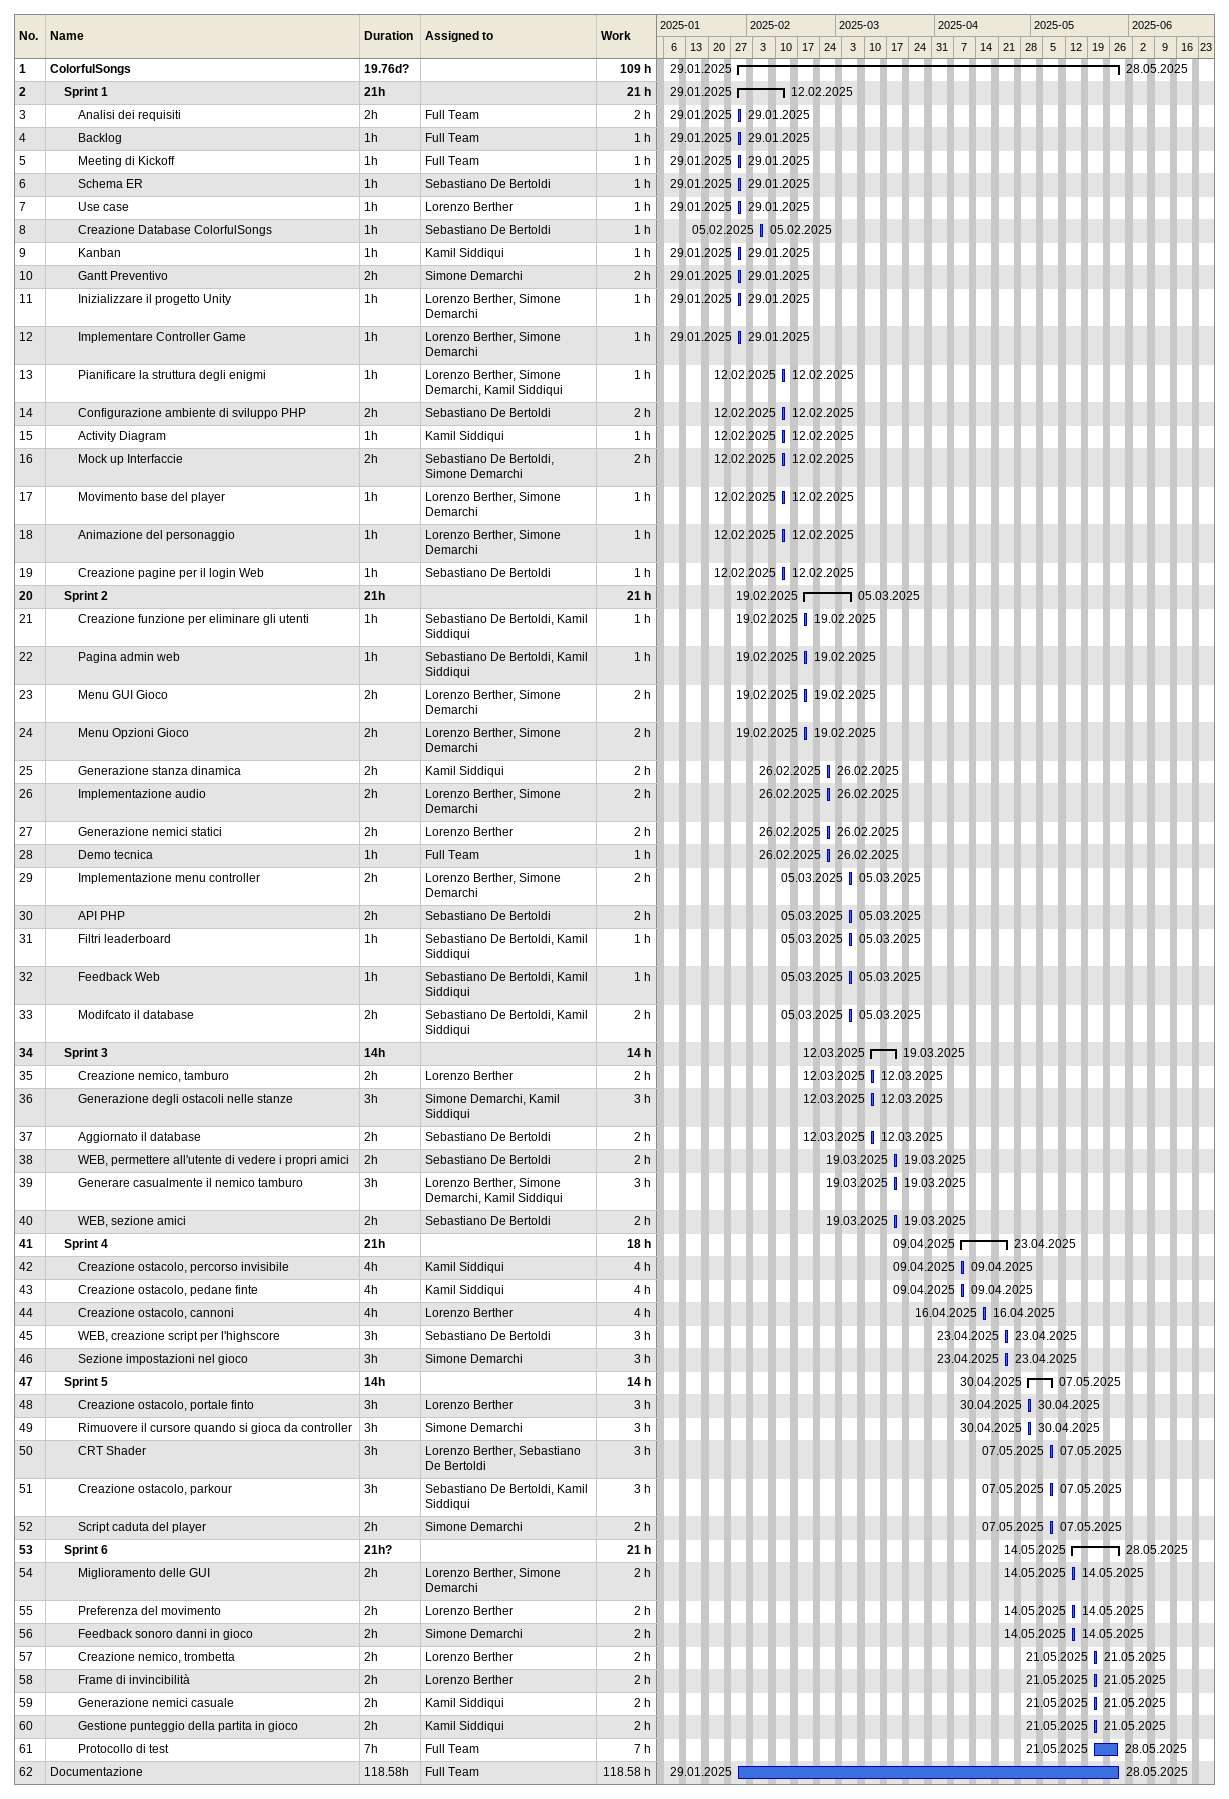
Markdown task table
| ID | Level | Task | Duration | Start | Finish | Resources | Work (h) |
|---|---|---|---|---|---|---|---|
| 1 | 1 | **ColorfulSongs** | 19.76d? | 2025-01-29 | 2025-05-28 |  | 109 |
| 2 | 2 | **Sprint 1** | 21h | 2025-01-29 | 2025-02-12 |  | 21 |
| 3 | 3 | Analisi dei requisiti | 2h | 2025-01-29 | 2025-01-29 | Full Team | 2 |
| 4 | 3 | Backlog | 1h | 2025-01-29 | 2025-01-29 | Full Team | 1 |
| 5 | 3 | Meeting di Kickoff | 1h | 2025-01-29 | 2025-01-29 | Full Team | 1 |
| 6 | 3 | Schema ER | 1h | 2025-01-29 | 2025-01-29 | Sebastiano De Bertoldi | 1 |
| 7 | 3 | Use case | 1h | 2025-01-29 | 2025-01-29 | Lorenzo Berther | 1 |
| 8 | 3 | Creazione Database ColorfulSongs | 1h | 2025-02-05 | 2025-02-05 | Sebastiano De Bertoldi | 1 |
| 9 | 3 | Kanban | 1h | 2025-01-29 | 2025-01-29 | Kamil Siddiqui | 1 |
| 10 | 3 | Gantt Preventivo | 2h | 2025-01-29 | 2025-01-29 | Simone Demarchi | 2 |
| 11 | 3 | Inizializzare il progetto Unity | 1h | 2025-01-29 | 2025-01-29 | Lorenzo Berther, Simone Demarchi | 1 |
| 12 | 3 | Implementare Controller Game | 1h | 2025-01-29 | 2025-01-29 | Lorenzo Berther, Simone Demarchi | 1 |
| 13 | 3 | Pianificare la struttura degli enigmi | 1h | 2025-02-12 | 2025-02-12 | Lorenzo Berther, Simone Demarchi, Kamil Siddiqui | 1 |
| 14 | 3 | Configurazione ambiente di sviluppo PHP | 2h | 2025-02-12 | 2025-02-12 | Sebastiano De Bertoldi | 2 |
| 15 | 3 | Activity Diagram | 1h | 2025-02-12 | 2025-02-12 | Kamil Siddiqui | 1 |
| 16 | 3 | Mock up Interfaccie | 2h | 2025-02-12 | 2025-02-12 | Sebastiano De Bertoldi, Simone Demarchi | 2 |
| 17 | 3 | Movimento base del player | 1h | 2025-02-12 | 2025-02-12 | Lorenzo Berther, Simone Demarchi | 1 |
| 18 | 3 | Animazione del personaggio | 1h | 2025-02-12 | 2025-02-12 | Lorenzo Berther, Simone Demarchi | 1 |
| 19 | 3 | Creazione pagine per il login Web | 1h | 2025-02-12 | 2025-02-12 | Sebastiano De Bertoldi | 1 |
| 20 | 2 | **Sprint 2** | 21h | 2025-02-19 | 2025-03-05 |  | 21 |
| 21 | 3 | Creazione funzione per eliminare gli utenti | 1h | 2025-02-19 | 2025-02-19 | Sebastiano De Bertoldi, Kamil Siddiqui | 1 |
| 22 | 3 | Pagina admin web | 1h | 2025-02-19 | 2025-02-19 | Sebastiano De Bertoldi, Kamil Siddiqui | 1 |
| 23 | 3 | Menu GUI Gioco | 2h | 2025-02-19 | 2025-02-19 | Lorenzo Berther, Simone Demarchi | 2 |
| 24 | 3 | Menu Opzioni Gioco | 2h | 2025-02-19 | 2025-02-19 | Lorenzo Berther, Simone Demarchi | 2 |
| 25 | 3 | Generazione stanza dinamica | 2h | 2025-02-26 | 2025-02-26 | Kamil Siddiqui | 2 |
| 26 | 3 | Implementazione audio | 2h | 2025-02-26 | 2025-02-26 | Lorenzo Berther, Simone Demarchi | 2 |
| 27 | 3 | Generazione nemici statici | 2h | 2025-02-26 | 2025-02-26 | Lorenzo Berther | 2 |
| 28 | 3 | Demo tecnica | 1h | 2025-02-26 | 2025-02-26 | Full Team | 1 |
| 29 | 3 | Implementazione menu controller | 2h | 2025-03-05 | 2025-03-05 | Lorenzo Berther, Simone Demarchi | 2 |
| 30 | 3 | API PHP | 2h | 2025-03-05 | 2025-03-05 | Sebastiano De Bertoldi | 2 |
| 31 | 3 | Filtri leaderboard | 1h | 2025-03-05 | 2025-03-05 | Sebastiano De Bertoldi, Kamil Siddiqui | 1 |
| 32 | 3 | Feedback Web | 1h | 2025-03-05 | 2025-03-05 | Sebastiano De Bertoldi, Kamil Siddiqui | 1 |
| 33 | 3 | Modifcato il database | 2h | 2025-03-05 | 2025-03-05 | Sebastiano De Bertoldi, Kamil Siddiqui | 2 |
| 34 | 2 | **Sprint 3** | 14h | 2025-03-12 | 2025-03-19 |  | 14 |
| 35 | 3 | Creazione nemico, tamburo | 2h | 2025-03-12 | 2025-03-12 | Lorenzo Berther | 2 |
| 36 | 3 | Generazione degli ostacoli nelle stanze | 3h | 2025-03-12 | 2025-03-12 | Simone Demarchi, Kamil Siddiqui | 3 |
| 37 | 3 | Aggiornato il database | 2h | 2025-03-12 | 2025-03-12 | Sebastiano De Bertoldi | 2 |
| 38 | 3 | WEB, permettere all'utente di vedere i propri amici | 2h | 2025-03-19 | 2025-03-19 | Sebastiano De Bertoldi | 2 |
| 39 | 3 | Generare casualmente il nemico tamburo | 3h | 2025-03-19 | 2025-03-19 | Lorenzo Berther, Simone Demarchi, Kamil Siddiqui | 3 |
| 40 | 3 | WEB, sezione amici | 2h | 2025-03-19 | 2025-03-19 | Sebastiano De Bertoldi | 2 |
| 41 | 2 | **Sprint 4** | 21h | 2025-04-09 | 2025-04-23 |  | 18 |
| 42 | 3 | Creazione ostacolo, percorso invisibile | 4h | 2025-04-09 | 2025-04-09 | Kamil Siddiqui | 4 |
| 43 | 3 | Creazione ostacolo, pedane finte | 4h | 2025-04-09 | 2025-04-09 | Kamil Siddiqui | 4 |
| 44 | 3 | Creazione ostacolo, cannoni | 4h | 2025-04-16 | 2025-04-16 | Lorenzo Berther | 4 |
| 45 | 3 | WEB, creazione script per l'highscore | 3h | 2025-04-23 | 2025-04-23 | Sebastiano De Bertoldi | 3 |
| 46 | 3 | Sezione impostazioni nel gioco | 3h | 2025-04-23 | 2025-04-23 | Simone Demarchi | 3 |
| 47 | 2 | **Sprint 5** | 14h | 2025-04-30 | 2025-05-07 |  | 14 |
| 48 | 3 | Creazione ostacolo, portale finto | 3h | 2025-04-30 | 2025-04-30 | Lorenzo Berther | 3 |
| 49 | 3 | Rimuovere il cursore quando si gioca da controller | 3h | 2025-04-30 | 2025-04-30 | Simone Demarchi | 3 |
| 50 | 3 | CRT Shader | 3h | 2025-05-07 | 2025-05-07 | Lorenzo Berther, Sebastiano De Bertoldi | 3 |
| 51 | 3 | Creazione ostacolo, parkour | 3h | 2025-05-07 | 2025-05-07 | Sebastiano De Bertoldi, Kamil Siddiqui | 3 |
| 52 | 3 | Script caduta del player | 2h | 2025-05-07 | 2025-05-07 | Simone Demarchi | 2 |
| 53 | 2 | **Sprint 6** | 21h? | 2025-05-14 | 2025-05-28 |  | 21 |
| 54 | 3 | Miglioramento delle GUI | 2h | 2025-05-14 | 2025-05-14 | Lorenzo Berther, Simone Demarchi | 2 |
| 55 | 3 | Preferenza del movimento | 2h | 2025-05-14 | 2025-05-14 | Lorenzo Berther | 2 |
| 56 | 3 | Feedback sonoro danni in gioco | 2h | 2025-05-14 | 2025-05-14 | Simone Demarchi | 2 |
| 57 | 3 | Creazione nemico, trombetta | 2h | 2025-05-21 | 2025-05-21 | Lorenzo Berther | 2 |
| 58 | 3 | Frame di invincibilità | 2h | 2025-05-21 | 2025-05-21 | Lorenzo Berther | 2 |
| 59 | 3 | Generazione nemici casuale | 2h | 2025-05-21 | 2025-05-21 | Kamil Siddiqui | 2 |
| 60 | 3 | Gestione punteggio della partita in gioco | 2h | 2025-05-21 | 2025-05-21 | Kamil Siddiqui | 2 |
| 61 | 3 | Protocollo di test | 7h | 2025-05-21 | 2025-05-28 | Full Team | 7 |
| 62 | 1 | Documentazione | 118.58h | 2025-01-29 | 2025-05-28 | Full Team | 118.58 |
